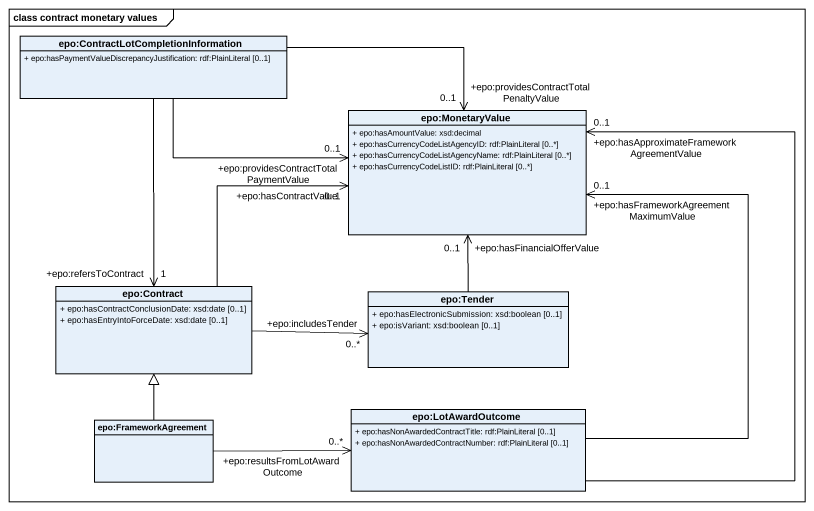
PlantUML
@startuml
mainframe class contract monetary values
hide circle
hide empty members
skinparam classAttributeIconSize 0
class "epo:ContractLotCompletionInformation" as epo_ContractLotCompletionInf {
  + epo:hasPaymentValueDiscrepancyJustification: rdf:PlainLiteral [0..1]
}
class "epo:MonetaryValue" as epo_MonetaryValue {
  + epo:hasAmountValue: xsd:decimal
  + epo:hasCurrencyCodeListAgencyID: rdf:PlainLiteral [0..*]
  + epo:hasCurrencyCodeListAgencyName: rdf:PlainLiteral [0..*]
  + epo:hasCurrencyCodeListID: rdf:PlainLiteral [0..*]
}
class "epo:Contract" as epo_Contract {
  + epo:hasContractConclusionDate: xsd:date [0..1]
  + epo:hasEntryIntoForceDate: xsd:date [0..1]
}
class "epo:Tender" as epo_Tender {
  + epo:hasElectronicSubmission: xsd:boolean [0..1]
  + epo:isVariant: xsd:boolean [0..1]
}
class "epo:FrameworkAgreement" as epo_FrameworkAgreement
class "epo:LotAwardOutcome" as epo_LotAwardOutcome {
  + epo:hasNonAwardedContractTitle: rdf:PlainLiteral [0..1]
  + epo:hasNonAwardedContractNumber: rdf:PlainLiteral [0..1]
}
epo_ContractLotCompletionInf -right-> "+epo:providesContractTotalPaymentValue\n0..1" epo_MonetaryValue
epo_ContractLotCompletionInf -right-> "+epo:providesContractTotalPenaltyValue\n0..1" epo_MonetaryValue
epo_ContractLotCompletionInf --> "+epo:refersToContract\n1" epo_Contract
epo_Contract -right-> "+epo:hasContractValue\n0..1" epo_MonetaryValue
epo_Contract -right-> "+epo:includesTender\n0..*" epo_Tender
epo_Tender -up-> "+epo:hasFinancialOfferValue\n0..1" epo_MonetaryValue
epo_FrameworkAgreement -up-|> epo_Contract
epo_FrameworkAgreement -right-> "+epo:resultsFromLotAwardOutcome\n0..*" epo_LotAwardOutcome
epo_LotAwardOutcome -up-> "+epo:hasFrameworkAgreementMaximumValue\n0..1" epo_MonetaryValue
epo_LotAwardOutcome -up-> "+epo:hasApproximateFrameworkAgreementValue\n0..1" epo_MonetaryValue
@enduml
